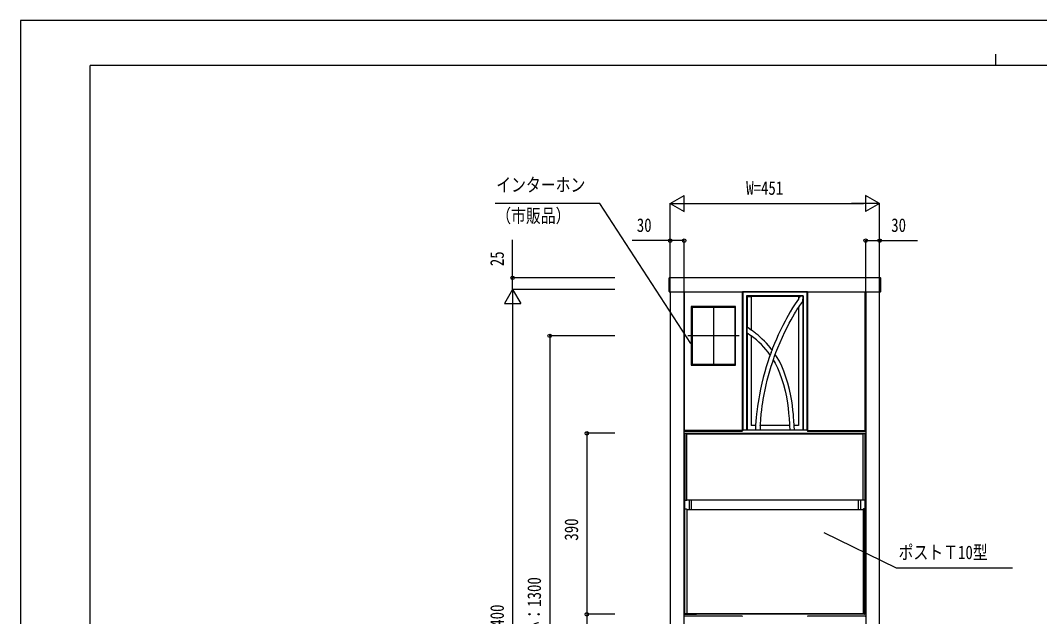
# Model space of a CAD drawing. Units: millimetres, scale not verified. Extents: x -2102 to 2103, y -1485 to 1485.
# Drawn here: x -2102 to 93, y 201 to 1485 of the extents above; entities that cross this region are included whole.
import ezdxf
from ezdxf.enums import TextEntityAlignment as Align

# ---------------------------------------------------------------- set-up
doc = ezdxf.new("R2010")
doc.units = ezdxf.units.MM
doc.header["$LTSCALE"] = 8
for name, color, linetype in [('0-3_YKK_13', 4, 'Continuous'), ('0-4_YKK_A1', 4, 'Continuous'), ('0-5_YKK_D', 6, 'Continuous'), ('0-6_YKK_ZWAK', 7, 'Continuous')]:
    doc.layers.add(name, color=color, linetype=linetype)
doc.styles.add('ＭＳ ゴシック', font='')
doc.styles.get('ＭＳ ゴシック').set_extended_font_data('MS Gothic')

msp = doc.modelspace()

# ---------------------------------------------------------------- linework, layer by layer
at = {"layer": '0-3_YKK_13'}
for p, q in [((-705.39, 928.992), (-705.39, 929.937)), ((-705.39, 928.493), (-705.39, 928.992)), ((-705.39, 901.063), (-705.39, 928.493)), ((-703.39, 931), (-704.451, 930.935)), ((-703.39, 931), (-703.39, 930.053)), ((-703.39, 930.053), (-703.39, 928.556)), ((-703.39, 928.556), (-703.39, 900.798)), ((-251.39, 931), (-250.329, 930.935)), ((-251.39, 931), (-251.39, 930.053)), ((-251.39, 930.053), (-251.39, 928.556)), ((-251.39, 928.556), (-251.39, 900.798)), ((-249.39, 928.992), (-249.39, 929.937)), ((-249.39, 928.493), (-249.39, 928.992)), ((-249.39, 901.063), (-249.39, 928.493)), ((-703.39, 900), (-704.451, 900.065)), ((-703.39, 900.798), (-703.39, 900)), ((-251.39, 900.798), (-251.39, 900)), ((-251.39, 900), (-250.329, 900.065)), ((-672.39, 584.5), (-672.39, 594.5)), ((-547.89, 601.5), (-671.89, 601.5)), ((-671.39, 595.5), (-283.39, 595.5)), ((-671.39, 594.479), (-671.39, 592.5)), ((-548.453, 599.5), (-671.327, 599.5)), ((-668.39, 595.2), (-670.934, 594.977)), ((-668.39, 595.2), (-667.39, 594.7)), ((-667.39, 592.5), (-667.39, 594.7)), ((-667.39, 594), (-287.39, 594)), ((-548.388, 601.5), (-547.39, 601.5)), ((-547.39, 601.5), (-547.455, 600.439)), ((-406.89, 601.5), (-282.89, 601.5)), ((-283.453, 599.5), (-406.327, 599.5)), ((-286.39, 595.2), (-287.39, 594.7)), ((-287.39, 451.7), (-287.39, 594.7)), ((-286.39, 595.2), (-283.847, 594.977)), ((-283.39, 594.479), (-283.39, 592.5)), ((-283.388, 601.5), (-282.39, 601.5)), ((-282.39, 601.5), (-282.455, 600.439)), ((-282.39, 584.5), (-282.39, 594.5)), ((-672.39, 584.5), (-671.59, 584.5)), ((-671.59, 206.5), (-671.59, 584.5)), ((-671.39, 592.5), (-671.39, 453.9)), ((-667.39, 451.7), (-667.39, 592.5)), ((-283.39, 592.5), (-283.39, 453.9)), ((-282.39, 584.5), (-283.19, 584.5)), ((-283.19, 206.5), (-283.19, 584.5)), ((-671.39, 453.9), (-671.39, 451.92)), ((-667.39, 452.5), (-287.39, 452.5)), ((-662.09, 452.5), (-662.09, 431.5)), ((-657.09, 431.5), (-657.09, 452.5)), ((-297.69, 431.5), (-297.69, 452.5)), ((-292.69, 452.5), (-292.69, 431.5)), ((-286.39, 451.2), (-287.39, 451.7)), ((-283.847, 451.422), (-286.39, 451.2)), ((-283.39, 453.9), (-283.39, 451.92)), ((-671.39, 207.5), (-671.39, 431.98)), ((-670.934, 432.477), (-668.386, 432.7)), ((-668.386, 432.7), (-667.39, 432.287)), ((-667.39, 432.287), (-667.39, 206.5)), ((-667.39, 431.5), (-287.39, 431.5)), ((-286.394, 432.7), (-287.39, 432.287)), ((-287.39, 432.287), (-287.39, 206.5)), ((-283.847, 432.477), (-286.394, 432.7)), ((-283.39, 431.481), (-283.39, 431.979)), ((-283.39, 207.5), (-283.39, 431.5)), ((-670.79, 206.3), (-646.39, 206.3)), ((-283.99, 206.3), (-670.79, 206.3)), ((-670.59, 205.5), (-646.39, 205.5)), ((-670.39, 206.5), (-284.39, 206.5)), ((-646.39, 205.5), (-646.39, 206.3)), ((-283.99, 206.3), (-308.39, 206.3)), ((-308.39, 205.5), (-308.39, 206.3)), ((-284.19, 205.5), (-308.39, 205.5))]:
    msp.add_line(p, q, dxfattribs=at)
for points in [[(-672.325, 600.439), (-672.39, 601.5), (-671.392, 601.5), (-548.388, 601.5)], [(-407.325, 600.439), (-407.39, 601.5), (-406.392, 601.5), (-283.388, 601.5)], [(-282.19, 516.75), (-282.19, 494.25), (-283.19, 494.25), (-283.19, 516.75)], [(-670.934, 451.422), (-668.39, 451.2), (-667.39, 451.7)]]:
    msp.add_lwpolyline(points, dxfattribs=at)
for centre, radius, start, end in [((-704.39, 929.937), 1, 93.5, 180), ((-250.39, 929.937), 1, 0, 86.5), ((-704.39, 901.063), 1, 180, 266.5), ((-250.39, 901.063), 1, 273.5, 0), ((-671.39, 594.5), 1, 90, 180), ((-671.327, 600.5), 1, 183.5, 270), ((-670.89, 594.479), 0.5, 95, 180), ((-548.453, 600.5), 1, 270, 356.5), ((-406.327, 600.5), 1, 183.5, 270), ((-283.89, 594.479), 0.5, 0, 85), ((-283.453, 600.5), 1, 270, 356.5), ((-283.39, 594.5), 1, 0, 90), ((-670.89, 451.92), 0.5, 180, 265), ((-283.89, 451.92), 0.5, 275, 0), ((-670.89, 431.979), 0.5, 95, 180), ((-283.89, 431.979), 0.5, 0, 85), ((-670.59, 206.5), 1, 180, 270), ((-670.39, 207.5), 1, 180, 270), ((-284.39, 207.5), 1, 270, 0), ((-284.19, 206.5), 1, 270, 0)]:
    msp.add_arc(centre, radius, start, end, dxfattribs=at)
at = {"layer": '0-4_YKK_A1'}
for p, q in [((-702.89, 900.5), (-702.89, -494.5)), ((-672.89, -494.5), (-672.89, 900.5)), ((-671.89, 601.5), (-671.89, 900.5)), ((-547.89, 900.5), (-547.89, 601.5)), ((-547.39, 900.5), (-547.39, 602)), ((-546.39, 900.5), (-547.39, 900.5)), ((-546.39, 900.5), (-546.39, 602)), ((-538.39, 900.5), (-546.39, 900.5)), ((-538.39, 900.5), (-538.39, 899.5)), ((-537.39, 900.5), (-538.39, 899.5)), ((-537.39, 900.5), (-538.39, 900.5)), ((-528.39, 900.5), (-537.39, 900.5)), ((-426.39, 900.5), (-528.39, 900.5)), ((-417.39, 900.5), (-426.39, 900.5)), ((-416.39, 900.5), (-416.39, 899.5)), ((-408.39, 900.5), (-416.39, 900.5)), ((-407.39, 900.5), (-408.39, 900.5)), ((-407.39, 900.5), (-407.39, 602)), ((-406.89, 900.5), (-406.89, 601.5)), ((-282.89, 601.5), (-282.89, 900.5)), ((-281.89, 900.5), (-281.89, -494.5)), ((-251.89, -494.5), (-251.89, 900.5)), ((-416.39, 899.5), (-538.39, 899.5)), ((-416.39, 891.5), (-538.39, 891.5)), ((-538.39, 891.5), (-537.39, 890.5)), ((-537.39, 890.5), (-528.39, 890.5)), ((-537.39, 890.5), (-537.39, 824.387)), ((-426.39, 890.5), (-528.39, 890.5)), ((-528.39, 890.5), (-528.39, 817.96)), ((-422.846, 890.5), (-426.39, 890.5)), ((-426.39, 890.5), (-426.39, 885.315)), ((-417.39, 880.787), (-417.39, 602)), ((-416.39, 891.5), (-416.678, 891.212)), ((-416.39, 891.5), (-416.39, 602)), ((-657.14, 868.283), (-562.64, 868.283)), ((-657.09, 867.083), (-657.09, 744.083)), ((-609.89, 869.583), (-609.89, 741.583)), ((-562.69, 867.083), (-562.69, 744.083)), ((-426.39, 867.078), (-426.39, 612)), ((-535.211, 822.849), (-537.4, 824.387)), ((-528.39, 817.96), (-535.219, 822.837)), ((-554.69, 805.583), (-665.09, 805.583)), ((-528.39, 805.75), (-528.39, 612)), ((-657.14, 742.883), (-562.64, 742.883)), ((-546.39, 602), (-547.39, 602)), ((-519.39, 602), (-537.39, 602)), ((-518.893, 612), (-528.39, 612)), ((-514.39, 602), (-519.39, 602)), ((-509.39, 602), (-514.39, 602)), ((-445.39, 602), (-509.39, 602)), ((-445.905, 612), (-508.884, 612)), ((-445.905, 612), (-445.39, 602)), ((-440.39, 602), (-445.39, 602)), ((-435.39, 602), (-440.39, 602)), ((-426.39, 612), (-435.97, 612)), ((-417.39, 602), (-435.39, 602)), ((-416.39, 602), (-417.39, 602)), ((-407.39, 602), (-408.39, 602)), ((-548.453, 201.5), (-671.327, 201.5)), ((-283.453, 201.5), (-406.327, 201.5))]:
    msp.add_line(p, q, dxfattribs=at)
for points in [[(-251.39, 900.5), (-251.39, 930.5), (-703.39, 930.5), (-703.39, 900.5)], [(-657.39, 742.583), (-562.39, 742.583), (-562.39, 868.583), (-657.39, 868.583)]]:
    msp.add_lwpolyline(points, close=True, dxfattribs=at)
for points in [[(-416.39, 900.5), (-417.39, 900.5), (-416.39, 899.5)], [(-408.39, 900.5), (-408.39, 602), (-416.39, 602)], [(-538.39, 891.5), (-538.39, 602), (-546.39, 602)], [(-426.57, 885.038), (-426.877, 884.593), (-433.415, 874.643), (-439.182, 865.455), (-444.225, 857.073), (-448.588, 849.534), (-452.312, 842.872), (-455.435, 837.112), (-460.383, 827.628), (-465.257, 817.817), (-470.053, 807.648), (-474.253, 798.269), (-478.333, 788.674), (-482.272, 778.892), (-484.332, 773.475)], [(-657.393, 867.083), (-655.89, 867.083), (-655.89, 744.083), (-657.393, 744.083)], [(-657.14, 868.585), (-657.14, 867.083), (-562.64, 867.083), (-562.64, 868.585)], [(-562.387, 867.083), (-563.89, 867.083), (-563.89, 744.083), (-562.387, 744.083)], [(-477.243, 763.875), (-475.278, 769.243), (-471.152, 779.826), (-466.394, 791.274), (-461.33, 802.7), (-456.001, 814.005), (-450.409, 825.183), (-446.577, 832.487), (-442.655, 839.692), (-438.849, 846.441), (-435.223, 852.667), (-432.972, 856.437), (-430.061, 861.213), (-426.566, 866.799)], [(-537.39, 824.387), (-537.585, 824.326), (-537.767, 823.807), (-537.914, 822.911), (-538.029, 821.634), (-538.098, 819.935), (-538.097, 817.835), (-537.993, 815.529), (-537.775, 813.495), (-537.556, 812.496), (-537.39, 812.161)], [(-483.657, 775.251), (-487.588, 780.392), (-491.424, 784.925), (-495.583, 789.536), (-500.002, 794.134), (-504.597, 798.611), (-509.305, 802.903), (-513.716, 806.685), (-515.808, 808.407), (-517.739, 809.958), (-519.512, 811.354), (-521.132, 812.606), (-522.833, 813.899), (-524.852, 815.408), (-527.488, 817.341), (-528.401, 817.998)], [(-537.39, 812.161), (-537.39, 602), (-538.39, 602)], [(-537.39, 812.161), (-529.297, 806.403), (-528.39, 805.75)], [(-485.568, 769.742), (-486.52, 767.435), (-487.107, 766.016)], [(-487.105, 766.015), (-489.645, 758.922), (-492.792, 749.588), (-496.192, 738.816), (-499.421, 727.791), (-502.693, 715.631), (-505.714, 703.267), (-508.446, 690.835), (-510.887, 678.344), (-512.339, 670.07), (-513.657, 661.809), (-514.789, 653.974), (-515.737, 646.682), (-516.258, 642.309), (-516.874, 636.703), (-517.546, 629.863), (-518.228, 621.795), (-518.863, 612.504), (-518.872, 612.33)], [(-508.841, 612.328), (-508.718, 614.656), (-507.836, 626.272), (-506.813, 636.834), (-505.712, 646.334), (-504.591, 654.765), (-503.5, 662.125), (-502.485, 668.413), (-500.649, 678.754), (-498.556, 689.32), (-496.186, 700.12), (-493.826, 709.945), (-491.244, 719.864), (-488.439, 729.846), (-485.406, 739.885), (-482.203, 749.785), (-480.384, 755.069)], [(-480.942, 753.446), (-476.983, 746.587), (-471.938, 736.397), (-467.441, 725.808), (-462.967, 713.445), (-458.999, 700.527), (-455.517, 687.124), (-452.69, 673.783), (-450.47, 660.465), (-449.059, 649.726), (-447.893, 638.627), (-446.928, 627.071), (-446.111, 614.904), (-445.944, 611.917)], [(-480.414, 755.079), (-480.343, 755.263), (-479.899, 756.899), (-479.097, 759.628), (-478.223, 761.78), (-477.352, 763.676), (-477.298, 763.895)], [(-435.934, 611.922), (-436.127, 615.253), (-436.456, 620.482), (-436.753, 624.84), (-437.034, 628.686), (-437.676, 636.539), (-438.47, 644.825), (-439.671, 655.207), (-441.149, 665.605), (-442.929, 675.913), (-445.862, 689.69), (-449.443, 703.434), (-453.509, 716.653), (-458.023, 729.145), (-462.634, 740.063), (-467.82, 750.625), (-473.657, 760.848), (-476.68, 765.412)], [(-657.14, 742.58), (-657.14, 744.083), (-562.64, 744.083), (-562.64, 742.58)], [(-435.39, 602), (-435.964, 611.916), (-435.97, 612)]]:
    msp.add_lwpolyline(points, dxfattribs=at)
for centre, radius, start, end in [((25.958, 579.908), 545.795, 145.31508, 145.97432), ((25.958, 579.908), 535.803, 145.83715, 147.59082), ((-417.735, 873.309), 17.934, 86.61964, 106.55907), ((-458.172, 888.811), 41.564, 348.86828, 3.3116), ((-638.402, 657.4), 184.554, 35.31065, 53.44488), ((-526.036, 785.143), 43.299, 339.16476, 344.3691), ((25.958, 579.908), 545.795, 176.62916, 177.68024), ((25.958, 579.908), 535.803, 176.56623, 177.63696), ((-671.327, 200.5), 1, 90, 176.5), ((-548.453, 200.5), 1, 3.5, 90), ((-406.327, 200.5), 1, 90, 176.5), ((-283.453, 200.5), 1, 3.5, 90)]:
    msp.add_arc(centre, radius, start, end, dxfattribs=at)
at = {"layer": '0-5_YKK_D'}
for p, q in [((-702.89, 1090.5), (-672.579, 1108)), ((-672.579, 1073), (-672.579, 1108)), ((-251.89, 1090.5), (-282.201, 1108)), ((-282.201, 1108), (-282.201, 1073)), ((-702.89, 901.5), (-702.89, 1091.5)), ((-702.89, 1090.5), (-672.579, 1073)), ((-702.89, 1090.5), (-642.268, 1090.5)), ((-667.89, 1090.5), (-286.89, 1090.5)), ((-251.89, 1090.5), (-312.512, 1090.5)), ((-251.89, 1090.5), (-282.201, 1073)), ((-251.89, 901.5), (-251.89, 1091.5)), ((-702.89, 901.5), (-702.89, 1011.5)), ((-672.89, 901.5), (-672.89, 1011.5)), ((-281.89, 901.5), (-281.89, 1011.5)), ((-251.89, 901.5), (-251.89, 1011.5)), ((-822.39, 930.5), (-1043.39, 930.5)), ((-1042.39, 905.5), (-1059.89, 875.189)), ((-822.39, 905.5), (-1043.39, 905.5)), ((-822.39, 905.5), (-1043.39, 905.5)), ((-1042.39, 905.5), (-1024.89, 875.189)), ((-1042.39, 905.5), (-1042.39, 844.878)), ((-1059.89, 875.189), (-1024.89, 875.189)), ((-1042.39, 870.5), (-1042.39, -459.5)), ((-822.39, 805.5), (-963.39, 805.5)), ((-962.39, 805.5), (-962.39, -494.5)), ((-822.39, 595.5), (-883.39, 595.5)), ((-882.39, 595.5), (-882.39, 205.5)), ((-822.39, 205.5), (-883.39, 205.5)), ((-822.39, 205.5), (-883.39, 205.5)), ((-882.39, 205.5), (-882.39, -494.5))]:
    msp.add_line(p, q, dxfattribs=at)
for points in [[(-658.37, 789.084), (-854.464, 1090.5), (-1079.834, 1090.5)], [(-1042.39, 905.5), (-1042.39, 930.5), (-1042.39, 1012.433)], [(-672.89, 1010.5), (-702.89, 1010.5), (-784.823, 1010.5)], [(-281.89, 1010.5), (-251.89, 1010.5), (-169.957, 1010.5)], [(-371.752, 381.571), (-216.372, 305.56), (34.416, 305.56)]]:
    msp.add_lwpolyline(points, dxfattribs=at)
for centre in [(-702.89, 1010.5), (-672.89, 1010.5), (-281.89, 1010.5), (-251.89, 1010.5), (-1042.39, 930.5), (-962.39, 805.5), (-882.39, 595.5), (-882.39, 205.5), (-882.39, 205.5)]:
    msp.add_circle(centre, 3.75, dxfattribs=at)
at = {"layer": '0-6_YKK_ZWAK'}
for p, q in [((-2.39, 1412.5), (-2.39, 1387.5)), ((1947.61, 1387.5), (-1952.39, 1387.5)), ((-1952.39, -1262.5), (-1952.39, 1387.5))]:
    msp.add_line(p, q, dxfattribs=at)
msp.add_lwpolyline([(-2102.4, -1485), (2102.6, -1485), (2102.6, 1485), (-2102.4, 1485)], close=True, dxfattribs=at)

# ---------------------------------------------------------------- texts
at = {"layer": '0-5_YKK_D', "style": 'ＭＳ ゴシック', "width": 0.8}
for s, p in [('インターホン', (-1077.652, 1107.299)), ('W=451', (-539.257, 1100.5)), ('（市販品）', (-1077.652, 1040.632)), ('30', (-774.823, 1020.5)), ('30', (-226.89, 1020.5)), ('ポストＴ10型', (-211.066, 315.56))]:
    msp.add_text(s, height=29.33, dxfattribs=at).set_placement(p, align=Align.BOTTOM_LEFT)
for s, p in [('25', (-1052.39, 955.5)), ('390', (-892.39, 364.233)), ('インターホン中心：1300', (-972.39, -66.367)), ('H=1400', (-1052.39, 130.833))]:
    msp.add_text(s, height=29.33, rotation=90, dxfattribs=at).set_placement(p, align=Align.BOTTOM_LEFT)

doc.saveas('drawing.dxf')
